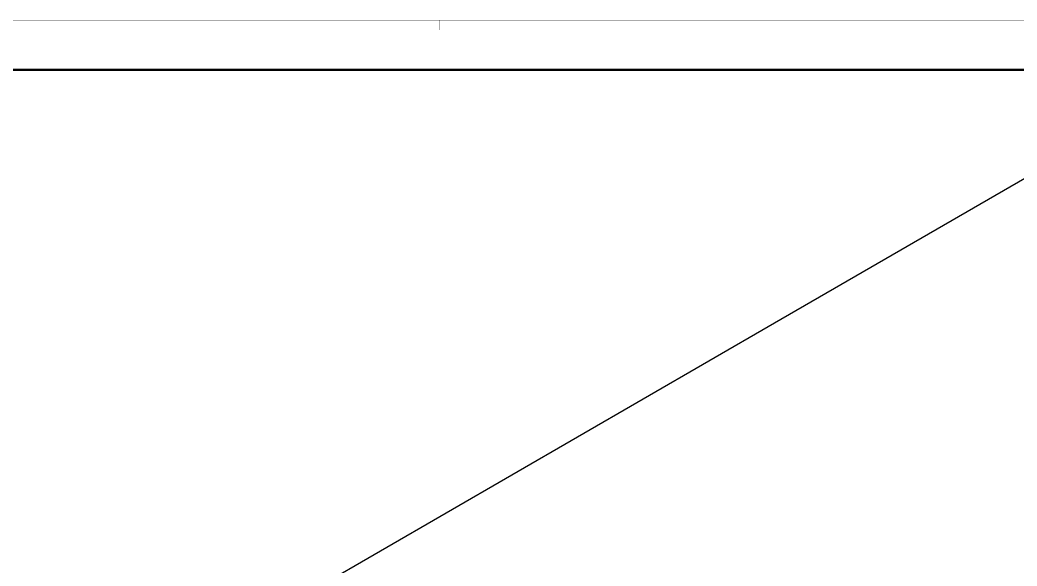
# Model space of a CAD drawing. Extents: x -228436 to 200315, y -41539 to 163917.
# Drawn here: x 22981 to 43036, y 28134 to 39117 of the extents above; entities that cross this region are included whole.
import ezdxf

# ---------------------------------------------------------------- set-up
doc = ezdxf.new("R2010")
doc.units = 0
doc.header["$LTSCALE"] = 1000
doc.header["$MEASUREMENT"] = 0
doc.layers.add('X-104 13#平面$0$M-道路 边线', color=151, linetype='Continuous')

# ---------------------------------------------------------------- blocks, each defined once
blk = doc.blocks.new('图框-A1')
for points, const_width in [([(0, 0), (841, 0), (841, 594), (0, 594)], 0.05), ([(766, 584), (25, 584), (25, 10), (766, 10)], 0.5)]:
    blk.add_lwpolyline(points, close=True, dxfattribs=dict(const_width=const_width))
at = {"const_width": 0.05}
blk.add_lwpolyline([(420.5, 594), (420.5, 592)], dxfattribs=at)
blk = doc.blocks.new('X-104 13#平面$0$A$C0BB3323F')
at = {"layer": 'X-104 13#平面$0$M-道路 边线'}
for p, q in [((39057, 34726), (45590, 38504)), ((26042, 27199), (39057, 34726))]:
    blk.add_line(p, q, dxfattribs=at)
blk.add_arc((20034, 37588), 12000, 210.0409, 300.0409, dxfattribs=at)
blk = doc.blocks.new('X-104 13#平面')
at = {"xscale": 100, "yscale": 100, "zscale": 100}
blk.add_blockref('图框-A1', (-10634.5, -20285.2), dxfattribs=at)
blk.add_blockref('X-104 13#平面$0$A$C0BB3323F', (-900, -1700))

msp = doc.modelspace()

# ---------------------------------------------------------------- block references
msp.add_blockref('X-104 13#平面', (0, 0))

doc.saveas('drawing.dxf')
